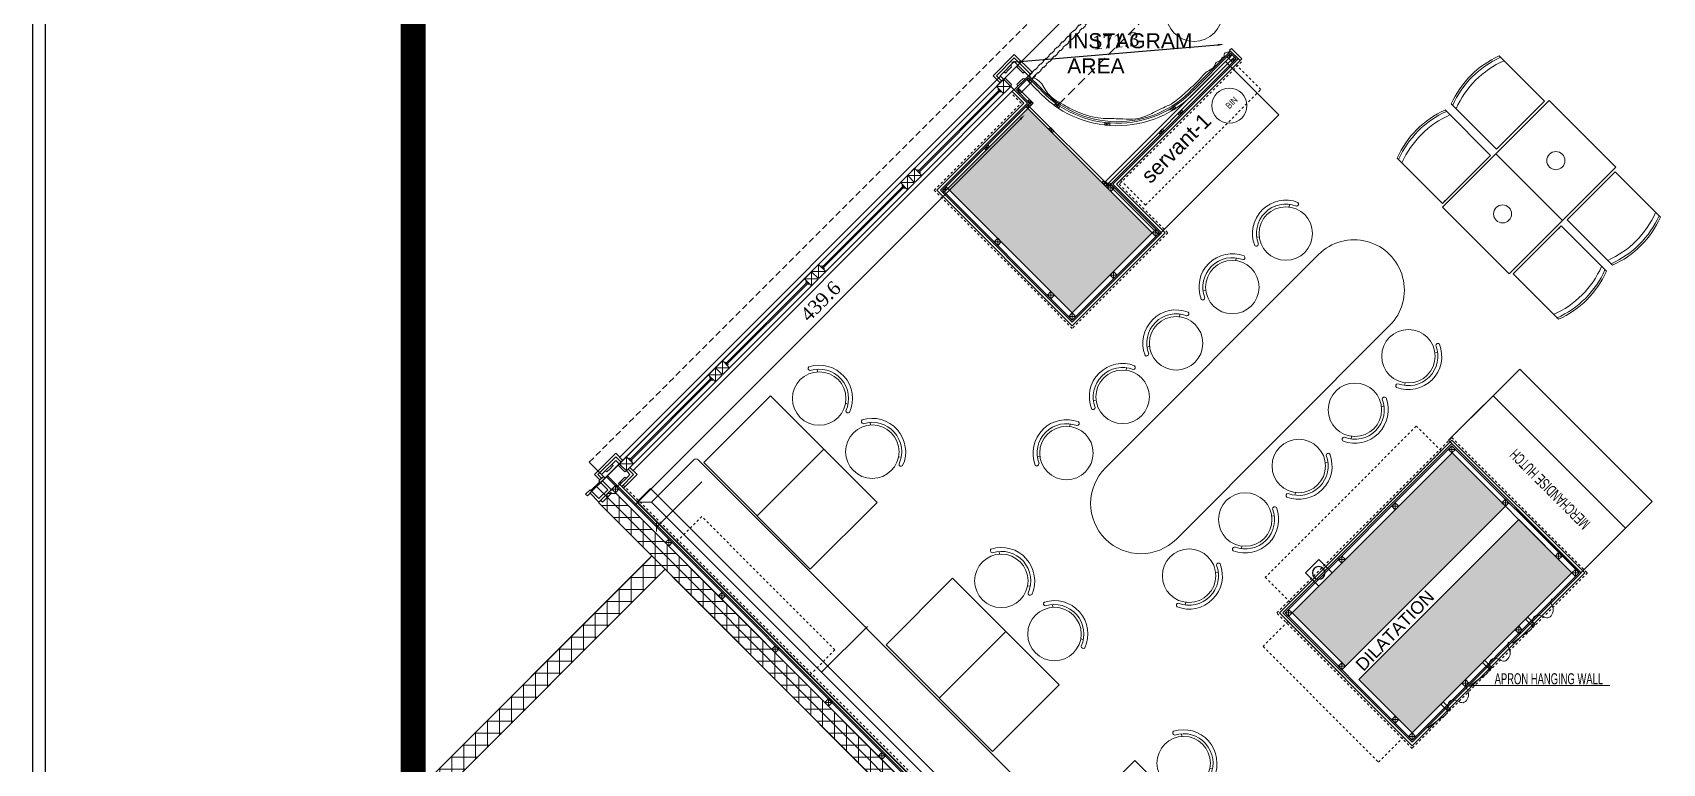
# Model space of a CAD drawing. Header units: millimetres. Extents: x 9129 to 19685, y -6152 to 3305.
# Drawn here: x 14047 to 15344, y 1079 to 1660 of the extents above; entities that cross this region are included whole.
import ezdxf
from ezdxf.xclip import XClip

# ---------------------------------------------------------------- set-up
doc = ezdxf.new("R2010")
doc.units = ezdxf.units.MM
doc.header["$LTSCALE"] = 5
doc.header["$XCLIPFRAME"] = 0
for name, pattern in [('CENTER2', [1.125, 0.75, -0.125, 0.125, -0.125]), ('Dash', [0.25, 0.125, -0.125]), ('DASHED', [0.75, 0.5, -0.25]), ('DASHEDX2', [1.5, 1, -0.5]), ('HIDDENX2', [0.75, 0.5, -0.25])]:
    doc.linetypes.add(name, pattern=pattern)
doc.layers.get('Defpoints').update_dxf_attribs({"lineweight": 9})
for name, color, linetype, lineweight in [('141125_RT1$0$LP-CONCRETE', 4, 'Continuous', 15), ('141125_RT1$0$LP-CONCRETE_HATCH', 251, 'Continuous', 9), ('141125_RT1$0$LP-SHOPFRONT', 230, 'Continuous', 9), ('141125_RT1$0$LP-WALL', 3, 'Continuous', 15), ('141125_RT1$0$LP-WINDOW', 6, 'Continuous', 0), ('2DGORUNUS3', 41, 'Continuous', 0), ('2DSOUTH-DUVAR', 3, 'Continuous', 0), ('2DTARAMA-DUVAR', 250, 'Continuous', 0), ('A-_WIND----_E-', 4, 'Continuous', 13), ('AIT - Equipment Number', 3, 'Continuous', 5), ('b_mob kesit', 14, 'Continuous', 30), ('LP-AREA_POLYLINE', 7, 'Continuous', 5), ('LP-HATCH', 8, 'Continuous', 9), ('no3_ahsap gorunus arka ince', 53, 'Continuous', 5), ('no3_ahsap gorunus on ince', 32, 'Continuous', 15), ('no3_ahsap kesit on', 40, 'Continuous', 20), ('no3_ahşap gorunus on kalın', 34, 'Continuous', 20), ('no3_alçıpan kesit', 210, 'Continuous', 20), ('no3_cam kesit arka', 141, 'Continuous', 9), ('no3_duvar kaplama', 8, 'Continuous', 9), ('no3_duvar ytong', 101, 'Continuous', 20), ('no3_kutuprofil kesit', 74, 'Continuous', 18), ('no3_mermer gorunus on', 31, 'Continuous', 15), ('no3_sandalye', 240, 'Continuous', 18), ('no3_sandalye masa', 202, 'Continuous', 15), ('no3_yazı tefriş', 152, 'Continuous', 15), ('no3_ölçü tefriş', 252, 'Continuous', 0)]:
    doc.layers.add(name, color=color, linetype=linetype, lineweight=lineweight)
for name, color, linetype in [('I-Anno-Note', 11, 'Continuous'), ('I-Wall-Full-N', 5, 'Continuous'), ('I-Wall-wainscotting', 1, 'CENTER2'), ('LP-DIMENSION_INT_100', 51, 'Continuous'), ('LP-RETAIL_LINE', 10, 'DASHEDX2'), ('LP-UNIT_LINE', 170, 'Continuous'), ('PISSUMEK_DELIK', 5, 'Continuous'), ('SEWER-PIPE-K2', 7, 'Continuous')]:
    doc.layers.add(name, color=color, linetype=linetype)
doc.styles.add('2.5MM', font='simplex.shx', dxfattribs={"width": 0.75, "height": 2.5})
doc.styles.add('AR_TEXT_200', font='arial.ttf', dxfattribs={"height": 40})
doc.styles.add('ATG_ROMANS', font='GOTHIC.TTF', dxfattribs={"width": 0.75})
doc.styles.add('ROMANSTW', font='georgia.ttf')
doc.styles.get("Standard").update_dxf_attribs({"font": 'arial.ttf'})
doc.dimstyles.new('M1', dxfattribs={"dimtxt": 11, "dimasz": 5, "dimexe": 2, "dimexo": 5, "dimgap": 3, "dimtad": 1, "dimdec": 1, "dimzin": 12, "dimdsep": 46, "dimtxsty": 'ROMANSTW', "dimblk": 'ARCHTICK', "dimcen": 0.09, "dimse1": 1, "dimse2": 1, "dimclrd": 251, "dimclre": 251, "dimclrt": 1, "dimadec": 0, "dimazin": 0, "dimtfac": 1, "dimtdec": 1, "dimtix": 1, "dimtmove": 0, "dimatfit": 3, "dimldrblk": 'ARCHTICK', "dimfxl": 1, "dimtolj": 1, "dimtzin": 0, "dimarcsym": 0})

# ---------------------------------------------------------------- blocks, each defined once
blk = doc.blocks.new('sand3 utr')
at = {"layer": 'no3_sandalye masa', "ltscale": 50}
for p, q in [((98898.1, -13716.7), (98900, -13715.3)), ((98938.2, -13716.7), (98936.4, -13715.3))]:
    blk.add_line(p, q, dxfattribs=at)
blk.add_circle((98918.2, -13701.2), 23, dxfattribs=at)
for centre, radius, start, end in [((98893.7, -13712.7), 1.82, 42.0692, 185.739), ((98918.2, -13701.2), 28.7, 203.9041, 336.0959), ((98918.2, -13701.2), 25.3, 203.9041, 336.0959), ((98942.6, -13712.7), 1.82, 354.261, 137.9308)]:
    blk.add_arc(centre, radius, start, end, dxfattribs=at)
blk = doc.blocks.new('rafine sandalye 2 turkıs')
at = {"color": 6, "ltscale": 12, "xscale": -1, "rotation": 176.9426487830267}
blk.add_blockref('sand3 utr', (-87719.4, -7194), dxfattribs=at)
blk = doc.blocks.new('141111')
at = {"layer": 'no3_mermer gorunus on'}
for p, q in [((14817.1, -7089.2), (14764, -7142.2)), ((14962.1, -7234.2), (14909.1, -7287.2))]:
    blk.add_line(p, q, dxfattribs=at)
for points in [[(14721.6, -7099.8), (14806.4, -7184.6), (14859.5, -7131.6), (14774.7, -7046.8)], [(14866.7, -7244.8), (14951.5, -7329.6), (15004.5, -7276.6), (14919.7, -7191.8)], [(15011.7, -7389.8), (15096.5, -7474.6), (15149.5, -7421.6), (15064.7, -7336.8)]]:
    blk.add_lwpolyline(points, close=True, dxfattribs=at)
at = {"layer": 'no3_sandalye masa'}
for p, q in [((14685.1, -7126.3), (14713.8, -7097.7)), ((14717.1, -7097.7), (15390.5, -7771.1)), ((14679.2, -7120.4), (14668.3, -7131.3)), ((14685.1, -7126.3), (14679.2, -7120.4)), ((14668.3, -7131.3, 0), (15356.9, -7819.9, 0)), ((14680.1, -7131.3), (14668.3, -7131.3)), ((14685.1, -7126.3), (14680.1, -7131.3)), ((14680.1, -7131.3), (15356.9, -7808.1)), ((14685.1, -7126.3), (15361.9, -7803.1)), ((14852, -7230.2), (14815.4, -7266.7))]:
    blk.add_line(p, q, dxfattribs=at)
blk.add_arc((14715.4, -7099.3), 2.38, 45, 135, dxfattribs=at)
at = {"layer": 'no3_duvar kaplama', "xscale": 0.925013155566611, "yscale": 0.925013155566611, "zscale": 0.925013155566611, "rotation": 314.6089864763287}
for p in [(6357.4, -72.9), (6399.7, -115.2), (6502.4, -217.9), (6544.7, -260.2), (6647.5, -362.9)]:
    blk.add_blockref('rafine sandalye 2 turkıs', p, dxfattribs=at)
blk = doc.blocks.new('s42')
at = {"layer": 'no3_duvar kaplama', "xscale": -0.9250131555666111, "yscale": 0.9250131555666113, "zscale": 0.9250131555666113, "rotation": 266.9693873691843}
blk.add_blockref('rafine sandalye 2 turkıs', (15457.9, -17304.7), dxfattribs=at)
blk = doc.blocks.new('12hbhg')
at = {"layer": 'no3_mermer gorunus on'}
blk.add_circle((19125.1, -7457.4), 40, dxfattribs=at)
at = {"layer": 'no3_ölçü tefriş'}
for p, rotation in [((15175.7, -25305.4), 98.26094698349456), ((5643, 4886.8), 338.2609469834944)]:
    blk.add_blockref('s42', p, dxfattribs=dict(at, rotation=rotation))
at = {"layer": 'no3_ölçü tefriş', "xscale": -1, "rotation": 38.26094698349765}
blk.add_blockref('s42', (28540.1, 8211.2), dxfattribs=at)
blk = doc.blocks.new('_ArchTick')
at = {"color": 0, "linetype": 'ByBlock', "const_width": 0.15}
blk.add_lwpolyline([(-0.5, -0.5), (0.5, 0.5)], dxfattribs=at)
blk = doc.blocks.new('*D251')
at = {"layer": 'Defpoints', "color": 0, "transparency": 16777216}
for p in [(14816.1, 1615.2), (14505.3, 1304.3), (14525.7, 1283.9)]:
    blk.add_point(p, dxfattribs=at)
at = {"layer": 'no3_ölçü tefriş', "color": 251, "lineweight": -2, "transparency": 16777216}
blk.add_line((14833, 1591.3), (14529.2, 1287.5), dxfattribs=at)
at = {"layer": 'no3_ölçü tefriş', "color": 251, "transparency": 16777216}
for points in [[(14832.4, 1591.9), (14833.6, 1590.7), (14836.5, 1594.8)], [(14528.6, 1288.1), (14529.8, 1286.9), (14525.7, 1283.9)]]:
    blk.add_solid(points, dxfattribs=at)
at = {"layer": 'no3_ölçü tefriş', "color": 1, "transparency": 16777216, "insert": (14674, 1446.4), "char_height": 11, "attachment_point": 5, "rotation": 45.0009, "style": 'ROMANSTW'}
blk.add_mtext('\\A1;439.6', dxfattribs=at)
blk = doc.blocks.new('*D252')
at = {"layer": 'Defpoints', "color": 0, "transparency": 16777216}
for p in [(14995.1, 1650.8), (14995.8, 1642.8), (14825.1, 1628.4)]:
    blk.add_point(p, dxfattribs=at)
at = {"layer": 'no3_ölçü tefriş', "color": 251, "lineweight": -2, "transparency": 16777216}
blk.add_line((14829.4, 1636.9), (14990.2, 1650.4), dxfattribs=at)
at = {"layer": 'no3_ölçü tefriş', "color": 251, "transparency": 16777216}
for points in [[(14990.1, 1651.2), (14990.2, 1649.6), (14995.1, 1650.8)], [(14829.3, 1637.7), (14829.4, 1636), (14824.4, 1636.5)]]:
    blk.add_solid(points, dxfattribs=at)
at = {"layer": 'no3_ölçü tefriş', "color": 1, "transparency": 16777216, "insert": (14908.9, 1653.5), "char_height": 11, "attachment_point": 5, "rotation": 4.8086, "style": 'ROMANSTW'}
blk.add_mtext('\\A1;171.3', dxfattribs=at)
blk = doc.blocks.new('pis su hatları')
at = {"layer": 'PISSUMEK_DELIK', "color": 6, "ltscale": 30, "true_color": 0xff33ff}
for p, q in [((27593.1, -5103.6, 0), (27582.5, -5114.2, 0)), ((27603.7, -5114.2, 0), (27593.1, -5103.6, 0)), ((27582.5, -5114.2, 0), (27593.1, -5124.8, 0)), ((27593.1, -5124.8, 0), (27603.7, -5114.2, 0))]:
    blk.add_line(p, q, dxfattribs=at)
at = {"layer": 'SEWER-PIPE-K2', "color": 6, "linetype": 'Continuous', "lineweight": -3, "true_color": 0xff33ff, "extrusion": (0, 0, -1)}
blk.add_circle((-27593.1, -5114.2, -38.8), 5, dxfattribs=at)
blk = doc.blocks.new('mgdlkgm')
at = {"layer": '141125_RT1$0$LP-CONCRETE_HATCH'}
for points in [[(61313.7, -7681.4), (61412.7, -7780.4), (61349.1, -7844.1), (61250.1, -7745.1)], [(61524.1, -8082.7), (61651.4, -7955.4), (61693.8, -7997.9), (61566.5, -8125.2)], [(61577.1, -8135.8), (61704.4, -8008.5), (61746.8, -8050.9), (61619.5, -8178.2)]]:
    blk.add_hatch(color=256, dxfattribs=at).paths.add_polyline_path(points)
at = {"layer": '141125_RT1$0$LP-CONCRETE', "elevation": 0}
blk.add_lwpolyline([(61313.7, -7681.4), (61412.7, -7780.4), (61349.1, -7844.1), (61250.1, -7745.1), (61313.7, -7681.4)], dxfattribs=at)
blk.add_lwpolyline([(61524.1, -8082.7), (61651.4, -7955.4), (61693.8, -7997.9), (61566.5, -8125.2)], close=True, dxfattribs=at)
at = {"layer": '141125_RT1$0$LP-CONCRETE'}
blk.add_lwpolyline([(61577.1, -8135.8), (61704.4, -8008.5), (61746.8, -8050.9), (61619.5, -8178.2)], close=True, dxfattribs=at)
blk = doc.blocks.new('A$C25195F0E')
at = {"layer": 'LP-AREA_POLYLINE', "elevation": 0}
for points in [[(1241.3, 1481.8), (1740.6, 982.4), (1740.6, -260.5, 0.060132), (1740.6, -260.5), (1740.6, -260.5), (1740.6, -260.5), (1740.6, -260.5), (1740.6, -260.5), (1740.6, -260.5), (1740.6, -260.5), (1740.6, -260.5), (1740.6, -260.5, 0.142516), (363.9, -881.8), (-329.2, -187.7), (-378.7, -138.2)], [(1832.1, 631.3), (1832.1, -450.6, 0.036002), (1478.4, -517.8), (1520.5, -661.4), (1396.3, -697.8), (1431.3, -817.3), (1295.9, -880.4), (957, -1038.4), (957, -935.7), (837, -935.7), (837, -1055.7), (538.1, -1055.7), (364.2, -881.5), (364.2, -881.5, -0.142737), (1742.1, -260.5), (1742.1, 631.3)]]:
    blk.add_lwpolyline(points, format="xyb", close=True, dxfattribs=at)
blk = doc.blocks.new('141125_RT1$0$DWP - 1')
at = {"layer": '141125_RT1$0$LP-SHOPFRONT'}
for p, q in [((60007, -38161), (60107, -38161)), ((60057, -38151), (60057, -38151))]:
    blk.add_line(p, q, dxfattribs=at)
at = {"layer": '141125_RT1$0$LP-SHOPFRONT', "flags": 128}
blk.add_lwpolyline([(59957, -38151), (59957, -38171), (60007, -38171), (60007, -38071), (60107, -38071), (60107, -38171), (60157, -38171), (60157, -38151), (60127, -38151), (60127, -38051), (60107, -38051), (60107, -38031), (60007, -38031), (60007, -38051), (59987, -38051), (59987, -38151), (59957, -38151)], dxfattribs=at)
blk = doc.blocks.new('plan3')
at = {"layer": '2DTARAMA-DUVAR', "ltscale": 0.01}
h = blk.add_hatch(dxfattribs=at)
h.set_pattern_fill('ANSI37', color=253, scale=3, angle=45)
h.set_pattern_definition([(90, (18009.3265, -2954.736), (-9.525, 2e-15), []), (180, (18009.3265, -2954.736), (-2e-15, -9.525), [])])
h.paths.add_polyline_path([(25512.6, -7487.7), (25523.2, -7477.1), (25160.8, -7114.7), (25150.2, -7125.3), (25192.6, -7167.7), (24993.5, -7366.9), (25050.1, -7423.4), (25060.7, -7412.8), (25014.7, -7366.9), (25203.3, -7178.3)])
h.paths.add_polyline_path([(25523.3, -7477), (25512.6, -7487.6), (25872.4, -7847), (25883.7, -7837.4)])
at = {"color": 252, "linetype": 'DASHED', "ltscale": 3, "elevation": 0}
blk.add_lwpolyline([(25998.8, -6326.2), (25515.9, -6809.1), (25484.1, -6777.3), (25962.1, -6299.2), (25967, -6294.4), (25995.2, -6322.6)], dxfattribs=at)
at = {"color": 252, "linetype": 'Dash', "ltscale": 5, "elevation": 0}
for points in [[(25495.7, -6783.2), (25495.4, -6782.9), (25972.6, -6305.7), (25973, -6306)], [(25498.2, -6785.7), (25497.8, -6785.4), (25975.1, -6308.1), (25975.4, -6308.5)]]:
    blk.add_lwpolyline(points, close=True, dxfattribs=at)
at = {"layer": '141125_RT1$0$LP-WALL'}
for p, q in [((25503.8, -7457.6), (25160.8, -7114.7)), ((25512.6, -7487.6), (25150.2, -7125.3)), ((25014.7, -7366.9), (25198.5, -7183))]:
    blk.add_line(p, q, dxfattribs=at)
blk.add_lwpolyline([(25050.1, -7423.4), (24993.5, -7366.9), (25191.5, -7168.9)], dxfattribs=at)
at = {"layer": '141125_RT1$0$LP-WINDOW', "extrusion": (0, 0, -1)}
blk.add_line((25143.4, -7117.9), (25156.1, -7105.2), dxfattribs=at)
at = {"layer": '2DGORUNUS3', "linetype": 'HIDDENX2'}
blk.add_lwpolyline([(25764.4, -7970.1), (25764.4, -7930.1, -0.153565), (27238, -7209), (27238, -5980.3), (27603.2, -5980.3)], format="xyb", dxfattribs=at)
at = {"layer": '2DSOUTH-DUVAR'}
for p, q in [((25150.2, -7125.3), (25160.8, -7114.7)), ((25160.8, -7114.7), (25523.2, -7477.1)), ((25150.2, -7125.3), (25512.6, -7487.7)), ((25192.6, -7167.7), (24993.5, -7366.9)), ((25203.3, -7178.3), (25014.7, -7366.9))]:
    blk.add_line(p, q, dxfattribs=at)
at = {"layer": 'A-_WIND----_E-', "color": 8, "lineweight": 0, "ltscale": 0.3, "elevation": 0}
blk.add_lwpolyline([(25775.9, -7970.1), (25775.9, -7934.1, -0.113196), (26824.3, -7316.2)], format="xyb", dxfattribs=at)
at = {"layer": 'I-Wall-Full-N', "color": 1, "ltscale": 10}
for p, q in [((25472, -6787.9), (25479.1, -6794.9)), ((25486.2, -6792.1), (25490.4, -6787.9)), ((25167.3, -7111, 0), (25173.2, -7105.1, 0))]:
    blk.add_line(p, q, dxfattribs=at)
at = {"layer": 'I-Wall-wainscotting', "color": 1, "ltscale": 10}
for p, q in [((25472, -6783.6), (25479.1, -6776.5)), ((25483.3, -6776.5), (25490.4, -6783.6)), ((25153.7, -7101.9, 0), (25164, -7091.7, 0)), ((25166.1, -7093.8, 0), (25173.2, -7100.8, 0))]:
    blk.add_line(p, q, dxfattribs=at)
at = {"layer": 'I-Wall-wainscotting', "color": 1, "ltscale": 10, "elevation": 0}
for points in [[(25495.4, -6782.9), (25481.2, -6768.8), (25464.3, -6785.7), (25469.9, -6791.4)], [(25493.9, -6784.3), (25481.2, -6771.6), (25467.1, -6785.7), (25471.3, -6790)], [(25169.6, -7091.7), (25164, -7086), (25147, -7103), (25151.3, -7107.2)], [(25168.2, -7093.1), (25164, -7088.8), (25149.8, -7103), (25152.7, -7105.8)], [(25168.7, -7112.4), (25178.1, -7103), (25173.9, -7098.7)], [(25170.1, -7113.8), (25181, -7103), (25175.3, -7097.3)]]:
    blk.add_lwpolyline(points, dxfattribs=at)
at = {"layer": 'LP-RETAIL_LINE', "ltscale": 0.2, "const_width": 3}
blk.add_lwpolyline([(27359.5, -6343.1), (27359.5, -7425, 0.036002), (27005.7, -7492.2), (27047.8, -7635.8), (26923.7, -7672.2), (26958.7, -7791.7), (26823.2, -7854.8), (26484.4, -8012.8), (26484.4, -7910.1), (26364.4, -7910.1), (26364.4, -8030.1), (26065.5, -8030.1), (25891.6, -7855.9), (25891.6, -7855.9, -0.142737), (27269.5, -7234.9), (27269.5, -6343.1)], format="xyb", close=True, dxfattribs=at)
at = {"layer": 'LP-UNIT_LINE', "color": 252, "lineweight": 100, "ltscale": 0.1, "const_width": 20, "elevation": 0}
blk.add_lwpolyline([(27603.2, -5413.9), (27603.2, -8043.8), (25002.8, -8043.8), (25002.8, -5413.9)], close=True, dxfattribs=at)
at = {"layer": 'no3_ahsap gorunus arka ince', "linetype": 'DASHED', "ltscale": 2, "elevation": 0}
blk.add_lwpolyline([(25142.9, -7093.2), (26763, -5473.1), (27270.2, -5980.3)], dxfattribs=at)
at = {"layer": 'no3_ahsap kesit on'}
blk.add_line((25177.8, -7094.8, 0), (25175.3, -7097.3, 0), dxfattribs=at)
at = {"layer": 'no3_ahsap kesit on', "ltscale": 10}
blk.add_line((25166.2, -7109.9), (25889.1, -7832.8), dxfattribs=at)
at = {"layer": 'no3_ahsap kesit on', "elevation": 0}
for points in [[(25652.6, -6765.4), (25660.9, -6773.7), (25662.3, -6772.3), (25654, -6764), (25652.6, -6765.4)], [(25467.4, -6793.9), (25472.7, -6788.6), (25478.4, -6794.2), (25467.8, -6794.2)], [(25467.4, -6793.9), (25472.7, -6788.6), (25472.7, -6799.2)], [(25467.4, -6794.6), (25467.8, -6794.2), (25467.4, -6793.9)], [(25472.4, -6799.5), (25467.4, -6794.6)], [(25478.4, -6794.2), (25473.1, -6799.5)], [(25472.4, -6799.5), (25472.7, -6799.2), (25473.1, -6799.5)], [(25402.3, -6870.3), (25407.6, -6865), (25401.9, -6859.4), (25396.6, -6864.7)], [(25401.9, -6870), (25401.9, -6859.4), (25396.6, -6864.7)], [(25390.6, -6870.7), (25395.9, -6865.4)], [(25401.6, -6871.1), (25396.3, -6876.4), (25390.6, -6870.7)], [(25401.2, -6870.7), (25390.6, -6870.7)], [(25395.9, -6865.4), (25396.3, -6865.8), (25397, -6865), (25396.6, -6864.7)], [(25396.3, -6865.8), (25396.3, -6876.4)], [(25396.6, -6865.4), (25401.6, -6870.3)], [(25396.6, -6865.4), (25401.6, -6870.3)], [(25397, -6865), (25407.6, -6865)], [(25401.6, -6871.1), (25401.2, -6870.7), (25401.9, -6870), (25402.3, -6870.3)], [(25325.8, -6946.8), (25331.1, -6941.5), (25325.4, -6935.9), (25320.1, -6941.2)], [(25325.4, -6946.5), (25325.4, -6935.9), (25320.1, -6941.2)], [(25314.1, -6947.2), (25319.4, -6941.9)], [(25325.1, -6947.5), (25319.8, -6952.8), (25314.1, -6947.2)], [(25324.7, -6947.2), (25314.1, -6947.2)], [(25319.4, -6941.9), (25319.8, -6942.2), (25320.5, -6941.5), (25320.1, -6941.2)], [(25319.8, -6942.2), (25319.8, -6952.8)], [(25320.1, -6941.9), (25325.1, -6946.8)], [(25320.1, -6941.9), (25325.1, -6946.8)], [(25320.5, -6941.5), (25331.1, -6941.5)], [(25325.1, -6947.5), (25324.7, -6947.2), (25325.4, -6946.5), (25325.8, -6946.8)], [(25237.6, -7023.7), (25242.9, -7018.4)], [(25242.9, -7018.4), (25243.3, -7018.7), (25244, -7018), (25243.7, -7017.7)], [(25249.3, -7023.3), (25254.6, -7018), (25249, -7012.3), (25243.7, -7017.7)], [(25249, -7023), (25249, -7012.3), (25243.7, -7017.7)], [(25243.7, -7018.4), (25248.6, -7023.3)], [(25243.7, -7018.4), (25248.6, -7023.3)], [(25244, -7018), (25254.6, -7018)], [(25248.6, -7024), (25243.3, -7029.3), (25237.6, -7023.7)], [(25248.2, -7023.7), (25237.6, -7023.7)], [(25243.3, -7018.7), (25243.3, -7029.3)], [(25248.6, -7024), (25248.2, -7023.7), (25249, -7023), (25249.3, -7023.3)], [(25172.1, -7089.2), (25166.8, -7094.5), (25172.5, -7100.1), (25172.5, -7089.5)], [(25172.1, -7089.2), (25166.8, -7094.5), (25177.4, -7094.5)], [(25172.8, -7089.2), (25172.5, -7089.5), (25172.1, -7089.2)], [(25177.8, -7094.1), (25172.8, -7089.2)], [(25177.8, -7094.1), (25177.4, -7094.5), (25177.8, -7094.8)], [(25178.1, -7094.5), (25178.1, -7094.5), (25178.1, -7094.5)], [(25172.5, -7100.1), (25175.3, -7097.3)]]:
    blk.add_lwpolyline(points, dxfattribs=at)
at = {"layer": 'no3_ahsap kesit on', "lineweight": 9, "elevation": 0}
blk.add_lwpolyline([(25660.9, -6773.7), (25562.5, -6872.1), (25601.2, -6910.8), (25527.4, -6984.6), (25419.6, -6876.8), (25488.9, -6807.5), (25479.8, -6798.5)], dxfattribs=at)
at = {"layer": 'no3_ahsap kesit on', "elevation": 0}
for points in [[(25481.2, -6797), (25481.2, -6797), (25479.1, -6794.9, -0.414214), (25479.1, -6792.8), (25474.2, -6787.9, -0.414214), (25472, -6787.9), (25469.9, -6785.7), (25472, -6783.6, -0.414214), (25474.2, -6783.6), (25476.6, -6781.1)], [(25485.7, -6790.4), (25483.3, -6792.8, -0.414214), (25483.3, -6794.9), (25481.2, -6797), (25479.1, -6794.9, -0.414214), (25479.1, -6792.8), (25474.2, -6787.9, -0.414214), (25472, -6787.9), (25469.9, -6785.7), (25472, -6783.6, -0.414214), (25474.2, -6783.6), (25476.6, -6781.1)], [(25485.7, -6790.4), (25488.3, -6787.9, 0.414214), (25490.4, -6787.9), (25492.5, -6785.7), (25490.4, -6783.6, 0.414214), (25488.3, -6783.6), (25483.3, -6778.7, 0.414214), (25483.3, -6776.5), (25481.2, -6774.4), (25479.1, -6776.5, 0.414214), (25479.1, -6778.7), (25476.6, -6781.1)]]:
    blk.add_lwpolyline(points, format="xyb", dxfattribs=at)
at = {"layer": 'no3_ahsap kesit on', "lineweight": 9, "elevation": 0}
blk.add_lwpolyline([(25692.2, -7213.1), (25829.6, -7075.6), (25935.3, -7181.2), (25797.8, -7318.7)], close=True, dxfattribs=at)
at = {"layer": 'no3_ahsap kesit on', "ltscale": 10, "elevation": 0}
for points in [[(25168.6, -7107.6), (25171.1, -7105.1, 0.414214), (25173.2, -7105.1), (25175.3, -7103), (25173.2, -7100.8, 0.414214), (25171.1, -7100.8), (25166.1, -7095.9, 0.414214), (25166.1, -7093.8), (25164, -7091.7), (25161.9, -7093.8, 0.414214), (25161.9, -7095.9), (25159.4, -7098.4)], [(25155.8, -7105.5, -0.190036), (25154.8, -7105.1), (25152.7, -7103), (25154.8, -7100.8, -0.414214), (25156.9, -7100.8), (25159.4, -7098.4)], [(25168.6, -7107.6), (25166.1, -7110, -0.414214), (25166.1, -7112.2), (25165.9, -7112.4)], [(25161.9, -7110, -0.000676), (25161.9, -7110)]]:
    blk.add_lwpolyline(points, format="xyb", dxfattribs=at)
at = {"layer": 'no3_ahsap kesit on'}
for centre, start, end in [((25469.6, -6796.7, 0), 135, 225), ((25470.3, -6797.4, 0), 225, 315), ((25404.4, -6861.9), 45, 135), ((25405.1, -6862.6), 315, 45), ((25393.1, -6873.2), 135, 225), ((25393.8, -6873.9), 225, 315), ((25327.9, -6938.3), 45, 135), ((25328.6, -6939), 315, 45), ((25316.6, -6949.7), 135, 225), ((25317.3, -6950.4), 225, 315), ((25251.4, -7014.8, 0), 45, 135), ((25252.1, -7015.5, 0), 315, 45), ((25240.1, -7026.1, 0), 135, 225), ((25240.8, -7026.8, 0), 225, 315), ((25175, -7091.3, 0), 45, 135), ((25175.7, -7092, 0), 315, 45)]:
    blk.add_arc(centre, 1.27, start, end, dxfattribs=at)
at = {"layer": 'no3_ahşap gorunus on kalın'}
for p, q in [((25467.1, -6794.2), (25402.6, -6858.7)), ((25467.1, -6794.2, 0), (25404.7, -6856.6, 0)), ((25407.6, -6865, 0), (25472.7, -6799.9, 0)), ((25390.6, -6870.7), (25328.3, -6933)), ((25331.1, -6941.5), (25396.3, -6876.4)), ((25314.1, -6947.2), (25251.8, -7009.5)), ((25254.6, -7018), (25319.8, -6952.8)), ((25237.6, -7023.7, 0), (25175.3, -7086)), ((25178.1, -7094.5), (25243.3, -7029.3, 0))]:
    blk.add_line(p, q, dxfattribs=at)
at = {"layer": 'no3_ahşap gorunus on kalın', "linetype": 'Dash', "lineweight": 9, "ltscale": 3}
blk.add_line((25167.3, -7108.8), (25890.2, -7831.7), dxfattribs=at)
at = {"layer": 'no3_ahşap gorunus on kalın', "linetype": 'Dash', "lineweight": 9, "ltscale": 3, "elevation": 0}
for points in [[(25662, -6774.8), (25564.6, -6872.1), (25603.3, -6910.8), (25527.4, -6986.7), (25417.5, -6876.8), (25486.8, -6807.5), (25478.7, -6799.5)], [(25677.5, -6796.7), (25657.7, -6776.9), (25565.8, -6868.9), (25585.6, -6888.7), (25677.5, -6796.7)], [(25821, -7084.2), (25801.2, -7064.4), (25681, -7184.7), (25700.8, -7204.5), (25821, -7084.2)], [(25318.6, -7262.3), (25338.4, -7242.5), (25232.4, -7136.4), (25212.6, -7156.2), (25318.6, -7262.3)], [(25771.2, -7331.7), (25791, -7311.9), (25699, -7219.9), (25679.2, -7239.7), (25771.2, -7331.7)]]:
    blk.add_lwpolyline(points, dxfattribs=at)
at = {"layer": 'no3_ahşap gorunus on kalın', "elevation": 0}
for points in [[(25167.2, -7089.2), (25470.3, -6786.1)], [(25177.8, -7099.8), (25480.9, -6796.7)]]:
    blk.add_lwpolyline(points, dxfattribs=at)
at = {"layer": 'no3_ahşap gorunus on kalın', "linetype": 'Dash', "lineweight": 9, "ltscale": 3, "elevation": 0}
blk.add_lwpolyline([(25690.1, -7213.1), (25829.6, -7073.5), (25937.4, -7181.2), (25797.8, -7320.8)], close=True, dxfattribs=at)
at = {"layer": 'no3_alçıpan kesit', "lineweight": 9}
for p, q in [((25623.1, -6796.3), (25653.3, -6766.1)), ((25624, -6797.1), (25653.3, -6767.8)), ((25469.9, -6791.4), (25469.9, -6791.4)), ((25491.7, -6807.5), (25478.4, -6794.2)), ((25481.2, -6797), (25492.8, -6785.5)), ((25482.9, -6797), (25492.5, -6787.4)), ((25493.4, -6807.5), (25482.9, -6797)), ((25422.4, -6876.8), (25491.7, -6807.5)), ((25424.1, -6876.8), (25493.4, -6807.5)), ((25527.4, -6981.8), (25422.4, -6876.8)), ((25527.4, -6980.1), (25424.1, -6876.8)), ((25596.7, -6910.8), (25527.4, -6980.1)), ((25598.4, -6910.8), (25527.4, -6981.8)), ((25156.6, -7104.8), (25526.1, -7474.2)), ((25157.4, -7103.9), (25526.9, -7473.4))]:
    blk.add_line(p, q, dxfattribs=at)
at = {"layer": 'no3_alçıpan kesit', "lineweight": 9, "elevation": 0}
for points in [[(25653.3, -6767.8), (25657.8, -6772.3), (25558, -6872.1), (25596.7, -6910.8)], [(25653.3, -6766.1), (25659.5, -6772.3), (25559.7, -6872.1), (25598.4, -6910.8)], [(25491.1, -6788.8), (25499.5, -6797.2)], [(25492.5, -6785.7), (25501.7, -6794.9)], [(25492.5, -6787.4), (25500.9, -6795.8)], [(25695, -7213.1), (25829.6, -7078.4), (25932.5, -7181.2), (25797.8, -7315.9), (25695, -7213.1)], [(25696.7, -7213.1), (25829.6, -7080.1), (25930.8, -7181.2), (25797.8, -7314.2), (25696.7, -7213.1)]]:
    blk.add_lwpolyline(points, dxfattribs=at)
at = {"layer": 'no3_alçıpan kesit', "lineweight": 9}
for radius in [83.5, 82.3]:
    blk.add_arc((25563.1, -6740), radius, 221.8436, 316.8633, dxfattribs=at)
at = {"layer": 'no3_cam kesit arka'}
for p, q in [((25469.6, -6796.7, 0), (25404.4, -6861.9, 0)), ((25470.3, -6797.4, 0), (25405.1, -6862.6, 0)), ((25393.1, -6873.2, 0), (25327.9, -6938.3, 0)), ((25393.8, -6873.9, 0), (25328.6, -6939, 0)), ((25316.6, -6949.7, 0), (25251.4, -7014.8, 0)), ((25317.3, -6950.4, 0), (25252.1, -7015.5, 0)), ((25240.1, -7026.1, 0), (25175, -7091.3, 0)), ((25240.8, -7026.8, 0), (25175.7, -7092, 0))]:
    blk.add_line(p, q, dxfattribs=at)
at = {"layer": 'no3_duvar ytong'}
blk.add_line((25163.7, -7111.8), (25160.5, -7115), dxfattribs=at)
at = {"layer": 'no3_kutuprofil kesit', "elevation": 0}
for points in [[(25650.5, -6770.6), (25651.9, -6772), (25654.7, -6769.2), (25653.3, -6767.8), (25650.5, -6770.6), (25654.7, -6769.2), (25651.9, -6772), (25653.3, -6767.8)], [(25653.6, -6773.7), (25655, -6775.1), (25657.8, -6772.3), (25656.4, -6770.9), (25653.6, -6773.7), (25657.8, -6772.3), (25655, -6775.1), (25656.4, -6770.9)], [(25485.7, -6799.9), (25487.2, -6798.5), (25484.3, -6795.6), (25482.9, -6797), (25485.7, -6799.9), (25484.3, -6795.6), (25487.2, -6798.5), (25482.9, -6797)], [(25493.9, -6791.7), (25495.4, -6790.2), (25492.5, -6787.4), (25491.1, -6788.8), (25493.9, -6791.7), (25492.5, -6787.4), (25495.4, -6790.2), (25491.1, -6788.8)], [(25490.6, -6810.4), (25492, -6811.8), (25494.8, -6809), (25493.4, -6807.5), (25490.6, -6810.4), (25494.8, -6809), (25492, -6811.8), (25493.4, -6807.5)], [(25494.8, -6809), (25496.2, -6807.5), (25493.4, -6804.7), (25492, -6806.1), (25494.8, -6809), (25493.4, -6804.7), (25496.2, -6807.5), (25492, -6806.1)], [(25517.4, -6810), (25516.3, -6811.6), (25513, -6809.4), (25514.1, -6807.7), (25517.4, -6810), (25513, -6809.4), (25516.3, -6811.6), (25514.1, -6807.7)], [(25605.4, -6812), (25606.5, -6813.7), (25609.9, -6811.6), (25608.8, -6809.9), (25605.4, -6812), (25609.9, -6811.6), (25606.5, -6813.7), (25608.8, -6809.9)], [(25553.3, -6823.1), (25553.3, -6825.1), (25557.3, -6825.2), (25557.3, -6823.2), (25553.3, -6823.1), (25557.3, -6825.2), (25553.3, -6825.1), (25557.3, -6823.2)], [(25611.3, -6815.9), (25612.7, -6817.3), (25615.6, -6814.5), (25614.2, -6813.1), (25611.3, -6815.9), (25615.6, -6814.5), (25612.7, -6817.3), (25614.2, -6813.1)], [(25511.3, -6831.1), (25512.7, -6829.7), (25509.9, -6826.9), (25508.5, -6828.3), (25511.3, -6831.1), (25509.9, -6826.9), (25512.7, -6829.7), (25508.5, -6828.3)], [(25596.2, -6831.1), (25597.6, -6832.5), (25600.4, -6829.7), (25599, -6828.3), (25596.2, -6831.1), (25600.4, -6829.7), (25597.6, -6832.5), (25599, -6828.3)], [(25457.4, -6843.6), (25458.8, -6845), (25461.6, -6842.2), (25460.2, -6840.8), (25457.4, -6843.6), (25461.6, -6842.2), (25458.8, -6845), (25460.2, -6840.8)], [(25424.1, -6876.8), (25425.5, -6878.3), (25428.4, -6875.4), (25427, -6874), (25424.1, -6876.8), (25428.4, -6875.4), (25425.5, -6878.3), (25427, -6874)], [(25553.7, -6873.5), (25555.2, -6872.1), (25552.3, -6869.3), (25550.9, -6870.7), (25553.7, -6873.5), (25552.3, -6869.3), (25555.2, -6872.1), (25550.9, -6870.7)], [(25553.7, -6873.5), (25555.2, -6874.9), (25558, -6872.1), (25556.6, -6870.7), (25553.7, -6873.5), (25558, -6872.1), (25555.2, -6874.9), (25556.6, -6870.7)], [(25555.2, -6874.9), (25558, -6877.8), (25560.8, -6874.9), (25558, -6872.1), (25555.2, -6874.9), (25560.8, -6874.9), (25558, -6877.8), (25558, -6872.1)], [(25591, -6910.8), (25593.8, -6913.6), (25596.7, -6910.8), (25593.8, -6908), (25591, -6910.8), (25596.7, -6910.8), (25593.8, -6913.6), (25593.8, -6908)], [(25465.1, -6917.9), (25468, -6920.7), (25470.8, -6917.9), (25468, -6915), (25465.1, -6917.9), (25470.8, -6917.9), (25468, -6920.7), (25468, -6915)], [(25557.5, -6944.3), (25560.3, -6947.1), (25563.1, -6944.3), (25560.3, -6941.5), (25557.5, -6944.3), (25563.1, -6944.3), (25560.3, -6947.1), (25560.3, -6941.5)], [(25507.6, -6960.3), (25510.4, -6963.1), (25513.2, -6960.3), (25510.4, -6957.5), (25507.6, -6960.3), (25513.2, -6960.3), (25510.4, -6963.1), (25510.4, -6957.5)], [(25524.5, -6977.3), (25527.4, -6980.1), (25530.2, -6977.3), (25527.4, -6974.4), (25524.5, -6977.3), (25530.2, -6977.3), (25527.4, -6980.1), (25527.4, -6974.4)], [(25826.8, -7083), (25829.6, -7085.8), (25832.5, -7083), (25829.6, -7080.1), (25826.8, -7083), (25832.5, -7083), (25829.6, -7085.8), (25829.6, -7080.1)], [(25163.7, -7111.8), (25166.5, -7114.7), (25163.7, -7117.5), (25160.8, -7114.7), (25163.7, -7111.8), (25163.7, -7117.5), (25166.5, -7114.7), (25160.8, -7114.7)], [(25784.4, -7125.4), (25787.2, -7128.2), (25784.4, -7131), (25781.6, -7128.2), (25784.4, -7125.4), (25784.4, -7131), (25787.2, -7128.2), (25781.6, -7128.2)], [(25869.2, -7125.4), (25872.1, -7128.2), (25874.9, -7125.4), (25872.1, -7122.6), (25869.2, -7125.4), (25874.9, -7125.4), (25872.1, -7128.2), (25872.1, -7122.6)], [(25206.1, -7154.3), (25208.9, -7157.1), (25206.1, -7159.9), (25203.2, -7157.1), (25206.1, -7154.3), (25206.1, -7159.9), (25208.9, -7157.1), (25203.2, -7157.1)], [(25742, -7167.8), (25744.8, -7170.6), (25742, -7173.5), (25739.1, -7170.6), (25742, -7167.8), (25742, -7173.5), (25744.8, -7170.6), (25739.1, -7170.6)], [(25911.7, -7167.8), (25914.5, -7170.6), (25917.3, -7167.8), (25914.5, -7165), (25911.7, -7167.8), (25917.3, -7167.8), (25914.5, -7170.6), (25914.5, -7165)], [(25925.1, -7181.2), (25927.9, -7184.1), (25930.8, -7181.2), (25927.9, -7178.4), (25925.1, -7181.2), (25930.8, -7181.2), (25927.9, -7184.1), (25927.9, -7178.4)], [(25248.5, -7196.7), (25251.3, -7199.5), (25248.5, -7202.3), (25245.7, -7199.5), (25248.5, -7196.7), (25248.5, -7202.3), (25251.3, -7199.5), (25245.7, -7199.5)], [(25699.5, -7210.2), (25702.4, -7213.1), (25699.5, -7215.9), (25696.7, -7213.1), (25699.5, -7210.2), (25699.5, -7215.9), (25702.4, -7213.1), (25696.7, -7213.1)], [(25290.9, -7239.1), (25293.8, -7241.9), (25290.9, -7244.8), (25288.1, -7241.9), (25290.9, -7239.1), (25290.9, -7244.8), (25293.8, -7241.9), (25288.1, -7241.9)], [(25742, -7252.7), (25744.8, -7255.5), (25742, -7258.3), (25739.1, -7255.5), (25742, -7252.7), (25742, -7258.3), (25744.8, -7255.5), (25739.1, -7255.5)], [(25333.4, -7281.5), (25336.2, -7284.4), (25333.4, -7287.2), (25330.5, -7284.4), (25333.4, -7281.5), (25333.4, -7287.2), (25336.2, -7284.4), (25330.5, -7284.4)], [(25784.4, -7295.1), (25787.2, -7297.9), (25784.4, -7300.8), (25781.6, -7297.9), (25784.4, -7295.1), (25784.4, -7300.8), (25787.2, -7297.9), (25781.6, -7297.9)], [(25797.8, -7308.5), (25800.6, -7311.4), (25797.8, -7314.2), (25795, -7311.4), (25797.8, -7308.5), (25797.8, -7314.2), (25800.6, -7311.4), (25795, -7311.4)], [(25375.8, -7324), (25378.6, -7326.8), (25375.8, -7329.6), (25373, -7326.8), (25375.8, -7324), (25375.8, -7329.6), (25378.6, -7326.8), (25373, -7326.8)]]:
    blk.add_lwpolyline(points, dxfattribs=at)
blk.add_lwpolyline([(25498.2, -6785.7), (25495.4, -6788.6), (25492.5, -6785.7), (25495.4, -6782.9), (25495.7, -6783.2), (25493, -6785.9), (25495.1, -6788.1), (25497.8, -6785.4)], close=True, dxfattribs=at)
at = {"layer": 'no3_kutuprofil kesit'}
for points in [[(25882.7, -7223.7), (25885.5, -7226.5), (25882.7, -7229.3), (25879.9, -7226.5), (25882.7, -7223.7), (25882.7, -7229.3), (25885.5, -7226.5), (25879.9, -7226.5)], [(25840.3, -7266.1), (25843.1, -7268.9), (25840.3, -7271.8), (25837.4, -7268.9), (25840.3, -7266.1), (25840.3, -7271.8), (25843.1, -7268.9), (25837.4, -7268.9)]]:
    blk.add_lwpolyline(points, dxfattribs=at)
at = {"layer": 'no3_mermer gorunus on', "color": 3}
blk.add_spline([(25653.1, -6766.2), (25651.7, -6766.9), (25648.5, -6768.1), (25647.9, -6770.8), (25646.4, -6771.4), (25645.9, -6772.8), (25641.9, -6775.3), (25640.4, -6778.3), (25635.7, -6781.8), (25628.5, -6788.7), (25617.7, -6798.9), (25607.4, -6807.4), (25595.2, -6813.3), (25582.8, -6819.1), (25562.4, -6819.9), (25546, -6819), (25536.1, -6816.2), (25528.3, -6813.1), (25519.6, -6808.4), (25508, -6799.9), (25501, -6790), (25496.7, -6787.4)], degree=3, dxfattribs=at)
at = {"layer": 'no3_ölçü tefriş'}
for p, q in [((25625.4, -6798.6), (25654.7, -6769.2)), ((25653.6, -6773.7), (25651.6, -6771.7)), ((25655, -6772.3), (25556.6, -6870.7)), ((25487.2, -6798.5), (25494.3, -6791.4)), ((25487.2, -6798.5), (25493.4, -6804.7)), ((25555.2, -6872.1), (25493.4, -6810.4))]:
    blk.add_line(p, q, dxfattribs=at)
at = {"layer": 'no3_ölçü tefriş', "elevation": 0}
blk.add_lwpolyline([(25154.8, -7105.1), (25142.8, -7093.1)], dxfattribs=at)
at = {"layer": 'no3_ölçü tefriş'}
blk.add_arc((25563.1, -6740), 85.5, 221.8436, 316.8633, dxfattribs=at)
at = {"xscale": 0.09999999999999996, "yscale": 0.09999999999999996, "zscale": 0.09999999999999996, "rotation": 224.9999999999854}
blk.add_blockref('141125_RT1$0$DWP - 1', (32092.8, -5563.9), dxfattribs=at)
at = {"layer": 'LP-DIMENSION_INT_100', "color": 0}
ref = blk.add_blockref('mgdlkgm', (-35821.7, 869.7), dxfattribs=at)
XClip(ref).set_block_clipping_path([(60824.4977743, -8839.7825836436), (63440.4846377529, -6283.5459224874)])
at = {"layer": 'no3_ahşap gorunus on kalın'}
ref = blk.add_blockref('A$C25195F0E', (25527.4, -6974.4), dxfattribs=at)
XClip(ref).set_block_clipping_path([(-524.5749777342, -995.7045508397), (2091.4118857187, 1560.5321103166)])
at = {"layer": 'LP-HATCH', "color": 1, "insert": (25751.9, -7253.1), "char_height": 10, "attachment_point": 1, "rotation": 45.8324, "style": 'AR_TEXT_200'}
blk.add_mtext_dynamic_manual_height_columns('{\\C0;DILATATION}', width=240.212, gutter_width=200, heights=[0], dxfattribs=at)
blk = doc.blocks.new('merchandise')
at = {"layer": 'no3_ahşap gorunus on kalın', "elevation": 0.1}
blk.add_lwpolyline([(14761.9, -8311.6), (14761.9, -8361.6), (14910.9, -8361.6), (14910.9, -8311.6), (14761.9, -8311.6)], dxfattribs=at)
at = {"layer": 'no3_mermer gorunus on', "elevation": 0.1}
blk.add_lwpolyline([(14761.9, -8311.6), (14910.9, -8311.6), (14910.9, -8391.6), (14761.9, -8391.6)], close=True, dxfattribs=at)
at = {"layer": 'AIT - Equipment Number', "linetype": 'ByBlock', "ltscale": 1000, "insert": (14784.4, -8345.6, 0.1), "char_height": 8.745, "attachment_point": 7, "style": '2.5MM'}
blk.add_mtext_dynamic_manual_height_columns('{\\fArial Narrow|b0|i0|c0|p34;MERCHANDISE HUTCH}', width=988.514, gutter_width=12.5, heights=[0], dxfattribs=at)
blk = doc.blocks.new('S1')
at = {"layer": 'no3_mermer gorunus on', "lineweight": 9}
blk.add_lwpolyline([(10334, -13150.4), (10469, -13150.4), (10469, -13090.4), (10334, -13090.4), (10334, -13150.4)], dxfattribs=at)
blk.add_circle((10446.3, -13117.4), 14, dxfattribs=at)
at = {"layer": 'I-Anno-Note', "color": 2, "insert": (10449.2, -13117.1), "char_height": 5, "attachment_point": 5, "style": 'ATG_ROMANS'}
blk.add_mtext('\\A1;BIN', dxfattribs=at)
at = {"layer": 'no3_yazı tefriş', "insert": (10357.6, -13105.3), "char_height": 12, "width": 306.448, "attachment_point": 1}
blk.add_mtext('servant-1', dxfattribs=at)
blk = doc.blocks.new('bateel')
at = {"layer": 'b_mob kesit'}
for p, q in [((8489.2, 5168.7), (8487, 5166.6)), ((8451, 5130.5), (8453.1, 5132.7))]:
    blk.add_line(p, q, dxfattribs=at)
at = {"layer": 'no3_sandalye'}
blk.add_line((8414.9, 5166.6), (8451, 5130.5), dxfattribs=at)
blk.add_lwpolyline([(8451, 5130.5), (8489.2, 5168.7), (8453.1, 5204.8)], dxfattribs=at)
for centre in [(8483.8, 5135.9), (8484.9, 5134.8), (8487.6, 5132.1)]:
    blk.add_arc(centre, 75.4, 114.0165, 155.9835, dxfattribs=at)
blk = doc.blocks.new('SA24')
at = {"layer": 'no3_mermer gorunus on'}
for points in [[(19048.2, -6883.2), (19005.8, -6925.6), (18952.8, -6872.6), (18995.2, -6830.2)], [(19005.8, -6925.6), (18963.4, -6968), (18910.3, -6915), (18952.7, -6872.6)]]:
    blk.add_lwpolyline(points, close=True, dxfattribs=at)
at = {"layer": 'no3_ölçü tefriş', "color": 84}
for centre in [(19000.5, -6877.9), (18958.1, -6920.3)]:
    blk.add_circle(centre, 7.2, dxfattribs=at)

msp = doc.modelspace()

# ---------------------------------------------------------------- linework, layer by layer
for points in [[(14046.7, 185.99), (18161.7, 185.99), (18161.7, 3125.99), (14046.7, 3125.99)], [(14056.7, 195.99), (18151.7, 195.99), (18151.7, 3115.99), (14056.7, 3115.99)]]:
    msp.add_lwpolyline(points, close=True)
at = {"elevation": 0}
msp.add_lwpolyline([(15049.28, 1198.48), (15176.56, 1325.76), (15272.02, 1230.3), (15144.74, 1103.02)], dxfattribs=at)
at = {"layer": 'AIT - Equipment Number', "linetype": 'ByBlock', "ltscale": 1000}
msp.add_lwpolyline([(15191.83, 1140.77), (15302.25, 1140.77)], dxfattribs=at)
at = {"layer": 'LP-DIMENSION_INT_100', "color": 251}
msp.add_line((14543.38, 1266.72), (14579.31, 1302.65), dxfattribs=at)
at = {"layer": 'no3_ahsap gorunus on ince'}
msp.add_lwpolyline([(14957.19, 1257.3, -1), (14900.62, 1313.87), (15070.33, 1483.58, -1), (15126.9, 1427.01)], format="xyb", close=True, dxfattribs=at)
at = {"layer": 'no3_duvar ytong'}
msp.add_line((14819.28, 1622.59), (14500.31, 1303.61), dxfattribs=at)
at = {"layer": 'no3_ölçü tefriş'}
for points in [[(15235.16, 1193.43), (15240.91, 1187.67), (15242.63, 1189.39), (15236.81, 1195.21), (15235.18, 1193.42)], [(15200.87, 1159.13), (15206.62, 1153.38), (15208.34, 1155.1), (15202.52, 1160.92), (15200.88, 1159.12)], [(15167.77, 1126.04), (15173.53, 1120.29), (15175.24, 1122), (15169.42, 1127.82), (15167.79, 1126.03)]]:
    msp.add_lwpolyline(points, dxfattribs=at)
msp.add_circle((14971.3, 1675.62), 22.5, dxfattribs=at)
for points in [[(15224.77, 1174.33), (15233.48, 1181.03), (15240.51, 1188.06), (15240.51, 1192.83), (15244.4, 1196.73), (15252.71, 1194.5), (15257.07, 1202.05), (15255.35, 1208.47), (15256.01, 1209.62)], [(15190.48, 1140.04), (15199.18, 1146.73), (15206.22, 1153.77), (15206.22, 1158.54), (15210.11, 1162.43), (15218.42, 1160.21), (15222.78, 1167.76), (15221.06, 1174.17), (15221.72, 1175.32)], [(15157.38, 1106.94), (15166.09, 1113.64), (15173.12, 1120.67), (15173.12, 1125.45), (15177.02, 1129.34), (15185.32, 1127.11), (15189.68, 1134.66), (15187.96, 1141.08), (15188.63, 1142.23)]]:
    msp.add_spline(points, degree=3, dxfattribs=at)

# ---------------------------------------------------------------- block references
msp.add_blockref('plan3', (-10653.09, 8411.55))
at = {"lineweight": 0, "xscale": -1}
for p, rotation in [((20380.75, 10056.5), 89.99999999999993), ((20337.7, 10013.46), 89.9999999999996)]:
    msp.add_blockref('bateel', p, dxfattribs=dict(at, rotation=rotation))
at = {"lineweight": 0, "rotation": 179.9999999999945}
for p in [(23757.37, 6679.88), (23714.32, 6636.84)]:
    msp.add_blockref('bateel', p, dxfattribs=at)
at = {"rotation": 134.9999999999986}
msp.add_blockref('merchandise', (19840.24, -15084.97, -0.1), dxfattribs=at)
at = {"layer": 'LP-DIMENSION_INT_100', "color": 2}
msp.add_blockref('141111', (-140.66, 8417.97), dxfattribs=at)
at = {"layer": 'LP-DIMENSION_INT_100', "color": 251, "xscale": 5, "yscale": 5, "zscale": 5, "rotation": 225.0000698550968}
msp.add_blockref('_ArchTick', (14543.38, 1266.72), dxfattribs=at)
at = {"layer": 'LP-DIMENSION_INT_100', "color": 2, "rotation": 261.739053016504}
msp.add_blockref('12hbhg', (25552.19, 18955.63), dxfattribs=at)
at = {"layer": 'no3_ölçü tefriş'}
msp.add_blockref('pis su hatları', (-12522.64, 6344.5), dxfattribs=at)
at = {"layer": 'no3_ölçü tefriş', "color": 2, "rotation": 45}
msp.add_blockref('S1', (-1662.8, 3490.79), dxfattribs=at)
at = {"layer": 'no3_ölçü tefriş', "color": 1}
msp.add_blockref('SA24', (-3741.32, 8436.18), dxfattribs=at)
at = {"layer": 'no3_ölçü tefriş', "xscale": -1, "rotation": 315.0000000000005}
for p in [(31751.96, -6051.19), (31709.37, -6093.78), (31664.66, -6138.49), (31622.07, -6181.07), (31577.36, -6225.78)]:
    msp.add_blockref('s42', p, dxfattribs=at)
at = {"layer": 'no3_ölçü tefriş', "rotation": 315.0000000000005}
for p in [(7590.37, 18110.4), (7547.78, 18067.81), (7503.07, 18023.1), (7460.48, 17980.51), (7415.77, 17935.81)]:
    msp.add_blockref('s42', p, dxfattribs=at)

# ---------------------------------------------------------------- texts
at = {"layer": 'AIT - Equipment Number', "linetype": 'ByBlock', "ltscale": 1000, "insert": (15210.44, 1141.62), "char_height": 8.7445, "attachment_point": 7, "style": '2.5MM'}
msp.add_mtext_dynamic_manual_height_columns('{\\fArial Narrow|b0|i0|c0|p34;APRON HANGING WALL}', width=988.5136, gutter_width=12.5, heights=[0], dxfattribs=at)
at = {"layer": 'no3_yazı tefriş', "insert": (14870.28, 1659.64), "char_height": 12, "width": 306.4478, "attachment_point": 1}
msp.add_mtext('INSTAGRAM\\PAREA', dxfattribs=at)

# ---------------------------------------------------------------- dimensions: what is measured, and where the dimension line sits
at = {"layer": 'no3_ölçü tefriş'}
for p1, p2, distance, picture, middle in [((14825.0617, 1628.4377), (14995.8082, 1642.8014), 8.0466, '*D252', (14908.931, 1653.4981)), ((14816.13, 1615.2), (14505.26, 1304.32), 28.84, '*D251', (14674.04, 1446.41))]:
    dim = msp.add_aligned_dim(p1=p1, p2=p2, distance=distance, dimstyle='M1', override={"dimclrt": 1}, dxfattribs=at)
    dim.commit()
    dim.dimension.update_dxf_attribs({"geometry": picture, "text_midpoint": middle})

doc.saveas('drawing.dxf')
